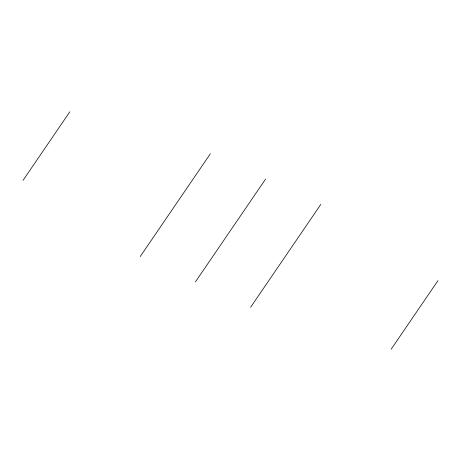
<?xml version="1.0" encoding="UTF-8"?>
<svg xmlns="http://www.w3.org/2000/svg" width="461" height="461" viewBox="0 0 461 461"><rect width="100%" height="100%" fill="white"/><g stroke="black" fill="none" stroke-linecap="round" stroke-linejoin="round"><path stroke-width="0.69" d="M23.05 180.343L69.836 111.787M140.196 256.587L210.372 153.755M195.412 281.913L265.588 179.087M250.628 307.245L320.804 204.413M391.164 349.213L437.95 280.657"/></g></svg>
